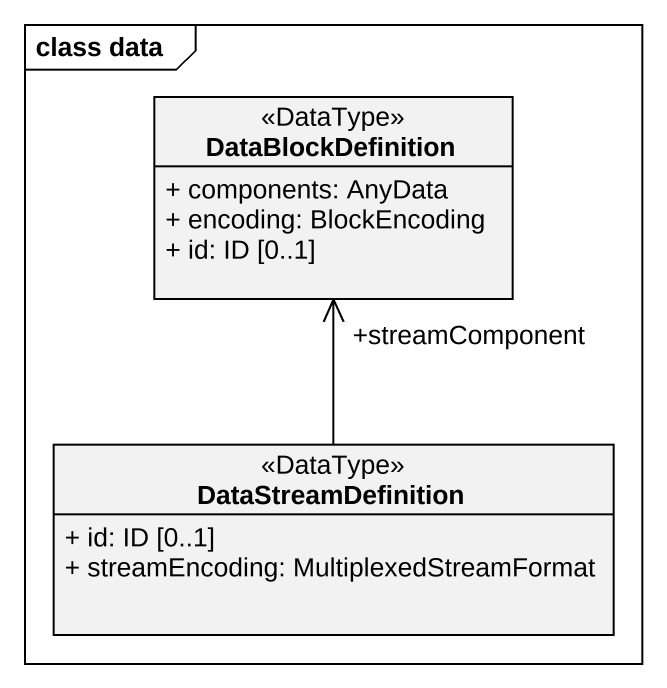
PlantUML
@startuml
mainframe class data
hide circle
hide empty members
skinparam classAttributeIconSize 0
class DataBlockDefinition <<DataType>> {
  + components: AnyData
  + encoding: BlockEncoding
  + id: ID [0..1]
}
class DataStreamDefinition <<DataType>> {
  + id: ID [0..1]
  + streamEncoding: MultiplexedStreamFormat
}
DataStreamDefinition -up-> "+streamComponent" DataBlockDefinition
@enduml
